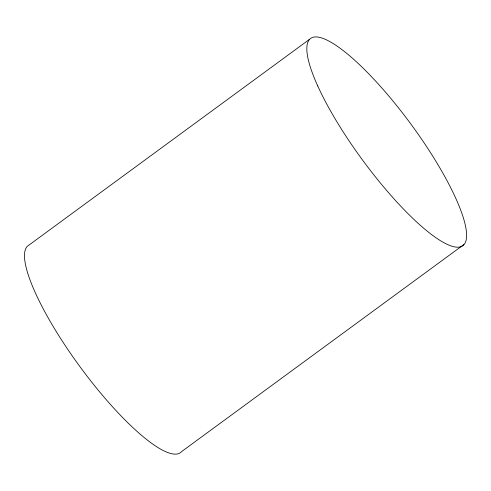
<?xml version="1.0" encoding="UTF-8"?>
<svg xmlns="http://www.w3.org/2000/svg" width="491" height="491" viewBox="0 0 491 491"><rect width="100%" height="100%" fill="white"/><g stroke="black" fill="none" stroke-linecap="round" stroke-linejoin="round"><path stroke-width="0.74" d="M309.41 39.403L27.158 246.421A128.568 30.129 53.7 0 0 84.121 372.27A128.568 30.129 53.7 0 0 181.59 451.597L463.842 244.579M317.708 85.9A128.568 30.129 53.7 0 0 455.967 247.108A128.568 30.129 53.7 0 0 386.202 92.971A128.568 30.129 53.7 0 0 317.708 85.9"/></g></svg>
